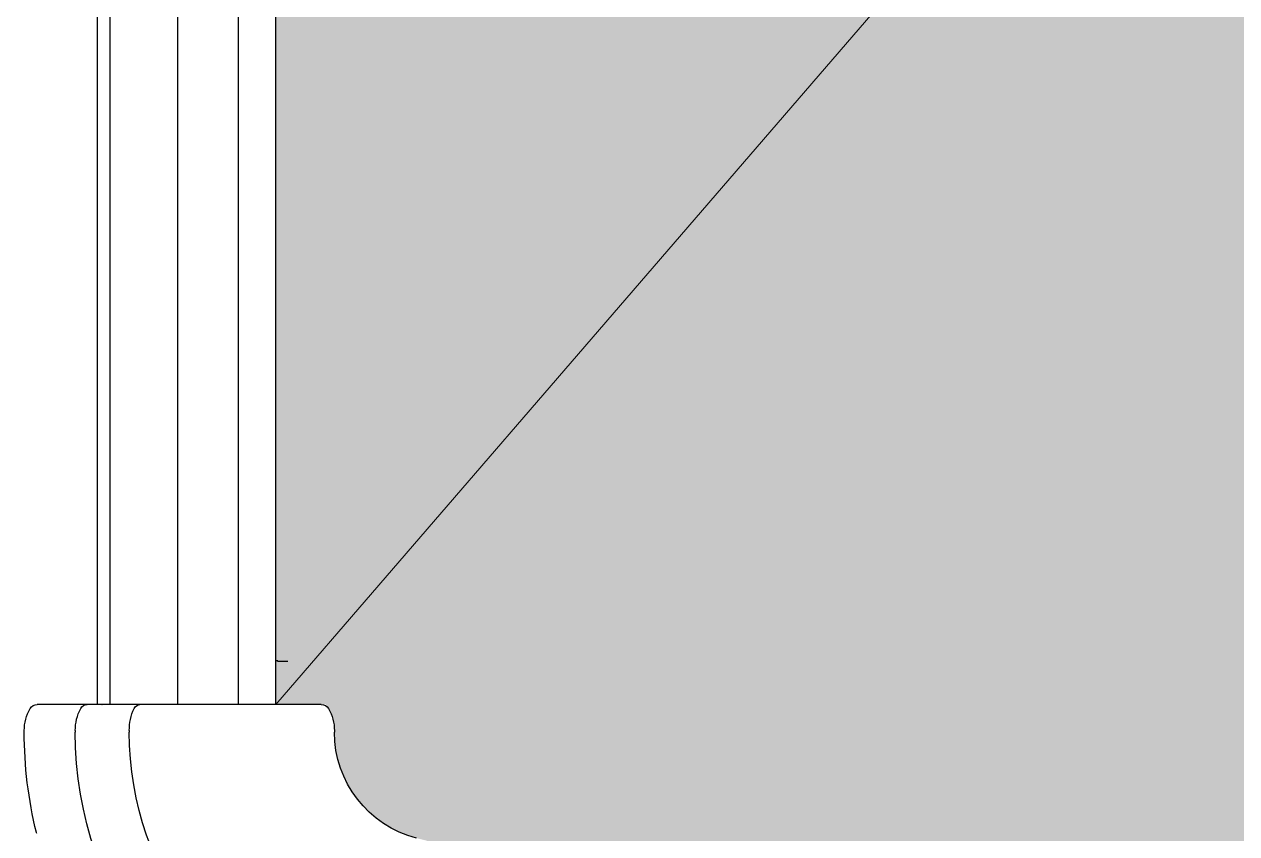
# Model space of a CAD drawing. Header units: millimetres. Extents: x 2698011 to 2856548, y 1019778 to 1210064.
# Drawn here: x 2786503.4 to 2786722.9, y 1121659.7 to 1121806.2 of the extents above; entities that cross this region are included whole.
import ezdxf

# ---------------------------------------------------------------- set-up
doc = ezdxf.new("R2010")
doc.units = ezdxf.units.MM
doc.layers.add('_ 252', color=9, linetype='Continuous', lineweight=5)
doc.layers.add('Bloques borde', color=9, linetype='Continuous')
doc.layers.add('Y_ CAJAS', color=9, linetype='Continuous')

# ---------------------------------------------------------------- blocks, each defined once
blk = doc.blocks.new('CO ALURA_  2500 tras 1120 CE ESQ - Inc')
h = blk.add_hatch(color=256)
h.dxf.hatch_style = 1
h.paths.add_polyline_path([(0.01797303918043, 2.304188890343127, 0.3448924110051088), (0.0030934055454502, 2.284815971434388, -0.1623301466132281), (0.0015370857583867, 2.27999999999997), (1.010450415439924, 2.27999999999997, -0.1599478930943387), (1.008893750599137, 2.284741669750812), (1.008893750599159, 2.284999999998583, 0.3422830856744202), (0.9940144620178915, 2.304188890343148, 0.1264993286384897)])
h = blk.add_hatch(color=256)
h.dxf.hatch_style = 1
h.paths.add_polyline_path([(-0.0075062488017181, 2.27999999999997), (1.019493751198297, 2.27999999999997), (1.019493751198297, 1.685000000000002), (-0.0075062488017181, 1.685000000000002)])
at = {"layer": '_ 252'}
blk.add_lwpolyline([(1.019493751198297, 2.279999999999999), (0.5059937511982753, 1.685000000000002), (-0.0075062488017181, 2.27999999999997)], dxfattribs=at)
at = {"layer": 'Bloques borde', "linetype": 'Continuous'}
for p, q in [((-0.05302944929295, 2.284999999999981), (-0.05302944929295, 2.284741669750786)), ((-0.05302944929295, 2.284999999999981), (-0.05302944929295, 2.284741669750786)), ((-0.0437984649736052, 2.284741669750786), (-0.0437984649736052, 2.284999999999981)), ((-0.0437984649736052, 2.284741669750786), (-0.0437984649736052, 2.284999999999981)), ((-0.0340254427278239, 2.284741669750786), (-0.0340254427278239, 2.284999999999981)), ((-0.0340254427278239, 2.284741669750786), (-0.0340254427278239, 2.284999999999981)), ((0.0030937505991346, 2.284741669750786), (0.0030937505991346, 2.284999999999981)), ((0.0030937505991346, 2.284741669750786), (0.0030937505991346, 2.284999999999981)), ((-0.0416169987179558, 2.27999999999997), (-0.0506634156779171, 2.27999999999997)), ((-0.0416169987179558, 2.27999999999997), (-0.0506634156779171, 2.27999999999997)), ((-0.0416169779172719, 2.27999999999997), (-0.0416169987179558, 2.27999999999997)), ((-0.0416169779172719, 2.27999999999997), (-0.0416169987179558, 2.27999999999997)), ((-0.0389949405985704, 2.27999999999997), (-0.0416169779172719, 2.27999999999997)), ((-0.0389949405985704, 2.27999999999997), (-0.0416169779172719, 2.27999999999997)), ((-0.03976450681466299, 2.27999999999997), (-0.03976450681466299, 1.685000000000002)), ((-0.03976450681466299, 2.27999999999997), (-0.03976450681466299, 1.685000000000002)), ((-0.0389949405985704, 2.27999999999997), (-0.0389233805230447, 2.27999999999997)), ((-0.0389949405985704, 2.27999999999997), (-0.0389233805230447, 2.27999999999997)), ((-0.0320859251210095, 2.27999999999997), (-0.0389233805230447, 2.27999999999997)), ((-0.0320859251210095, 2.27999999999997), (-0.0389233805230447, 2.27999999999997)), ((-0.0375062488017193, 2.27999999999997), (-0.0375062488017193, 1.685000000000002)), ((-0.0375062488017193, 2.27999999999997), (-0.0375062488017193, 1.685000000000002)), ((-0.0320858788561509, 2.27999999999997), (-0.0320859251210095, 2.27999999999997)), ((-0.0320858788561509, 2.27999999999997), (-0.0320859251210095, 2.27999999999997)), ((-0.0062261067245686, 2.27999999999997), (-0.0320858788561509, 2.27999999999997)), ((-0.0062261067245686, 2.27999999999997), (-0.0320858788561509, 2.27999999999997)), ((-0.0252562490196908, 2.279999999999984), (-0.0252562490196908, 1.685000000000002)), ((-0.0252562490196908, 2.279999999999984), (-0.0252562490196908, 1.685000000000002)), ((-0.0142562488017291, 2.279999999999984), (-0.0142562488017291, 1.685000000000002)), ((-0.0142562488017291, 2.279999999999984), (-0.0142562488017291, 1.685000000000002)), ((-0.0075062488017181, 2.27999999999997), (-0.0075062488017181, 1.685000000000002)), ((-0.0075062488017181, 2.27999999999997), (-0.0075062488017181, 1.685000000000002)), ((0.0007277169841018, 2.27999999999997), (-0.0062261067245686, 2.27999999999997)), ((0.0007277169841018, 2.27999999999997), (-0.0062261067245686, 2.27999999999997))]:
    blk.add_line(p, q, dxfattribs=at)
blk.add_polyline3d([(-0.0053300630514741, 2.272230919465826, 0), (-0.0053300630514741, 2.272230919465826, 0), (-0.0053300630514741, 2.272230919465826, 0), (-0.0054300630514774, 2.272230919465826, 0), (-0.0054300630514774, 2.272230919465826, 0), (-0.0054300630514774, 2.272230919465826, 0), (-0.0054300630514774, 2.272230919465826, 0), (-0.0055300630514807, 2.272230919465826, 0), (-0.0055300630514807, 2.272230919465826, 0), (-0.0055300630514807, 2.272230919465826, 0), (-0.0055300630514807, 2.272230919465826, 0), (-0.0056300630514556, 2.272230919465826, 0), (-0.0056300630514556, 2.272230919465826, 0), (-0.0056300630514556, 2.272230919465826, 0), (-0.005730063051459001, 2.272230919465826, 0), (-0.005730063051459001, 2.272230919465826, 0), (-0.005730063051459001, 2.272230919465826, 0), (-0.005730063051459001, 2.272230919465826, 0), (-0.0058300630514623, 2.272230919465826, 0), (-0.0058300630514623, 2.272230919465826, 0), (-0.0058300630514623, 2.272230919465826, 0), (-0.0058300630514623, 2.272230919465826, 0), (-0.0059300630514656, 2.272230919465826, 0), (-0.0059300630514656, 2.272230919465826, 0), (-0.0059300630514656, 2.272230919465826, 0), (-0.0059300630514656, 2.272230919465826, 0), (-0.0060300630514689, 2.272230919465826, 0), (-0.0060300630514689, 2.272230919465826, 0), (-0.0060300630514689, 2.272230919465826, 0), (-0.0060300630514689, 2.272230919465826, 0), (-0.0061300630514722, 2.272230919465826, 0), (-0.0061300630514722, 2.272230919465826, 0), (-0.0061300630514722, 2.272230919465826, 0), (-0.0061300630514722, 2.272230919465826, 0), (-0.0062300630514756, 2.272230919465826, 0), (-0.0062300630514756, 2.272230919465826, 0), (-0.0062300630514756, 2.272230919465826, 0), (-0.0062300630514756, 2.272230919465826, 0), (-0.0063300630514789, 2.272230919465826, 0), (-0.0063300630514789, 2.272230919465826, 0), (-0.0063300630514789, 2.272230919465826, 0), (-0.0063300630514789, 2.272230919465826, 0), (-0.0064300630514538, 2.272230919465826, 0), (-0.0064300630514538, 2.272230919465826, 0), (-0.0064300630514538, 2.272230919465826, 0), (-0.0064300630514538, 2.272230919465826, 0), (-0.0065300630514571, 2.272230919465826, 0), (-0.0065300630514571, 2.272230919465826, 0), (-0.0065300630514571, 2.272230919465826, 0), (-0.0065300630514571, 2.272230919465826, 0), (-0.0065300630514571, 2.272230919465826, 0), (-0.0066300630514604, 2.272230919465826, 0), (-0.0066300630514604, 2.272230919465826, 0), (-0.0066300630514604, 2.272230919465826, 0), (-0.0066300630514604, 2.272230919465826, 0), (-0.0067300630514637, 2.272230919465826, 0), (-0.0067300630514637, 2.272230919465826, 0), (-0.0067300630514637, 2.272230919465826, 0), (-0.0067300630514637, 2.272230919465826, 0), (-0.0067300630514637, 2.272230919465826, 0), (-0.0068300630514671, 2.272230919465826, 0), (-0.0068300630514671, 2.272230919465826, 0), (-0.0068300630514671, 2.272230919465826, 0), (-0.0068300630514671, 2.272230919465826, 0), (-0.0068300630514671, 2.272230919465826, 0), (-0.0069300630514704, 2.272230919465826, 0), (-0.0069300630514704, 2.272230919465826, 0), (-0.0069300630514704, 2.272230919465826, 0), (-0.0069300630514704, 2.272230919465826, 0), (-0.0069300630514704, 2.272230919465826, 0), (-0.0069300630514704, 2.272230919465826, 0), (-0.0070300630514737, 2.272230919465826, 0), (-0.0070300630514737, 2.272230919465826, 0), (-0.0070300630514737, 2.272230919465826, 0), (-0.0070300630514737, 2.272230919465826, 0), (-0.0070300630514737, 2.272230919465826, 0), (-0.0070300630514737, 2.272230919465826, 0), (-0.007130063051476999, 2.272230919465826, 0), (-0.007130063051476999, 2.272230919465826, 0), (-0.007130063051476999, 2.272230919465826, 0), (-0.007130063051476999, 2.272230919465826, 0), (-0.007130063051476999, 2.272230919465826, 0), (-0.007130063051476999, 2.272230919465826, 0), (-0.007130063051476999, 2.272130919465823, 0), (-0.0072300630514519, 2.272130919465823, 0), (-0.0072300630514519, 2.272130919465823, 0), (-0.0072300630514519, 2.272130919465823, 0), (-0.0072300630514519, 2.272130919465823, 0), (-0.0072300630514519, 2.272130919465823, 0), (-0.0072300630514519, 2.272130919465823, 0), (-0.0072300630514519, 2.272130919465823, 0), (-0.0073300630514552, 2.272130919465823, 0), (-0.0073300630514552, 2.272130919465823, 0), (-0.0073300630514552, 2.272130919465823, 0), (-0.0073300630514552, 2.272130919465823, 0), (-0.0073300630514552, 2.272130919465823, 0), (-0.0073300630514552, 2.272130919465823, 0), (-0.0073300630514552, 2.272130919465823, 0), (-0.0073300630514552, 2.272130919465823, 0), (-0.0073300630514552, 2.272130919465823, 0), (-0.0073300630514552, 2.272130919465823, 0), (-0.0074300630514585, 2.272130919465823, 0), (-0.0074300630514585, 2.272130919465823, 0), (-0.0074300630514585, 2.272130919465823, 0), (-0.0074300630514585, 2.272130919465823, 0), (-0.0074300630514585, 2.272130919465823, 0), (-0.0074300630514585, 2.272130919465823, 0), (-0.0074300630514585, 2.272130919465823, 0), (-0.0074300630514585, 2.272130919465823, 0), (-0.0074300630514585, 2.272130919465823, 0), (-0.0074300630514585, 2.272130919465823, 0), (-0.0074300630514585, 2.272130919465823, 0), (-0.0074300630514585, 2.272130919465823, 0), (-0.0074300630514585, 2.272130919465823, 0), (-0.0074300630514585, 2.272130919465823, 0), (-0.0074300630514585, 2.272130919465823, 0), (-0.0075300630514619, 2.272130919465823, 0), (-0.0075300630514619, 2.272130919465823, 0), (-0.0075300630514619, 2.272130919465823, 0), (-0.0075300630514619, 2.272130919465823, 0), (-0.0075300630514619, 2.272130919465823, 0), (-0.0075300630514619, 2.272130919465823, 0), (-0.0075300630514619, 2.272130919465823, 0), (-0.0075300630514619, 2.272130919465823, 0), (-0.0075300630514619, 2.272130919465823, 0), (-0.0075300630514619, 2.272030919465832, 0), (-0.0075300630514619, 2.272030919465832, 0), (-0.0075300630514619, 2.272030919465832, 0), (-0.0075300630514619, 2.272030919465832, 0)], dxfattribs=at)
blk.add_polyline3d([(-0.0053300630514741, 2.272230919465826, 0), (-0.0053300630514741, 2.272230919465826, 0), (-0.0053300630514741, 2.272230919465826, 0), (-0.0054300630514774, 2.272230919465826, 0), (-0.0054300630514774, 2.272230919465826, 0), (-0.0054300630514774, 2.272230919465826, 0), (-0.0054300630514774, 2.272230919465826, 0), (-0.0055300630514807, 2.272230919465826, 0), (-0.0055300630514807, 2.272230919465826, 0), (-0.0055300630514807, 2.272230919465826, 0), (-0.0055300630514807, 2.272230919465826, 0), (-0.0056300630514556, 2.272230919465826, 0), (-0.0056300630514556, 2.272230919465826, 0), (-0.0056300630514556, 2.272230919465826, 0), (-0.005730063051459001, 2.272230919465826, 0), (-0.005730063051459001, 2.272230919465826, 0), (-0.005730063051459001, 2.272230919465826, 0), (-0.005730063051459001, 2.272230919465826, 0), (-0.0058300630514623, 2.272230919465826, 0), (-0.0058300630514623, 2.272230919465826, 0), (-0.0058300630514623, 2.272230919465826, 0), (-0.0058300630514623, 2.272230919465826, 0), (-0.0059300630514656, 2.272230919465826, 0), (-0.0059300630514656, 2.272230919465826, 0), (-0.0059300630514656, 2.272230919465826, 0), (-0.0059300630514656, 2.272230919465826, 0), (-0.0060300630514689, 2.272230919465826, 0), (-0.0060300630514689, 2.272230919465826, 0), (-0.0060300630514689, 2.272230919465826, 0), (-0.0060300630514689, 2.272230919465826, 0), (-0.0061300630514722, 2.272230919465826, 0), (-0.0061300630514722, 2.272230919465826, 0), (-0.0061300630514722, 2.272230919465826, 0), (-0.0061300630514722, 2.272230919465826, 0), (-0.0062300630514756, 2.272230919465826, 0), (-0.0062300630514756, 2.272230919465826, 0), (-0.0062300630514756, 2.272230919465826, 0), (-0.0062300630514756, 2.272230919465826, 0), (-0.0063300630514789, 2.272230919465826, 0), (-0.0063300630514789, 2.272230919465826, 0), (-0.0063300630514789, 2.272230919465826, 0), (-0.0063300630514789, 2.272230919465826, 0), (-0.0064300630514538, 2.272230919465826, 0), (-0.0064300630514538, 2.272230919465826, 0), (-0.0064300630514538, 2.272230919465826, 0), (-0.0064300630514538, 2.272230919465826, 0), (-0.0065300630514571, 2.272230919465826, 0), (-0.0065300630514571, 2.272230919465826, 0), (-0.0065300630514571, 2.272230919465826, 0), (-0.0065300630514571, 2.272230919465826, 0), (-0.0065300630514571, 2.272230919465826, 0), (-0.0066300630514604, 2.272230919465826, 0), (-0.0066300630514604, 2.272230919465826, 0), (-0.0066300630514604, 2.272230919465826, 0), (-0.0066300630514604, 2.272230919465826, 0), (-0.0067300630514637, 2.272230919465826, 0), (-0.0067300630514637, 2.272230919465826, 0), (-0.0067300630514637, 2.272230919465826, 0), (-0.0067300630514637, 2.272230919465826, 0), (-0.0067300630514637, 2.272230919465826, 0), (-0.0068300630514671, 2.272230919465826, 0), (-0.0068300630514671, 2.272230919465826, 0), (-0.0068300630514671, 2.272230919465826, 0), (-0.0068300630514671, 2.272230919465826, 0), (-0.0068300630514671, 2.272230919465826, 0), (-0.0069300630514704, 2.272230919465826, 0), (-0.0069300630514704, 2.272230919465826, 0), (-0.0069300630514704, 2.272230919465826, 0), (-0.0069300630514704, 2.272230919465826, 0), (-0.0069300630514704, 2.272230919465826, 0), (-0.0069300630514704, 2.272230919465826, 0), (-0.0070300630514737, 2.272230919465826, 0), (-0.0070300630514737, 2.272230919465826, 0), (-0.0070300630514737, 2.272230919465826, 0), (-0.0070300630514737, 2.272230919465826, 0), (-0.0070300630514737, 2.272230919465826, 0), (-0.0070300630514737, 2.272230919465826, 0), (-0.007130063051476999, 2.272230919465826, 0), (-0.007130063051476999, 2.272230919465826, 0), (-0.007130063051476999, 2.272230919465826, 0), (-0.007130063051476999, 2.272230919465826, 0), (-0.007130063051476999, 2.272230919465826, 0), (-0.007130063051476999, 2.272230919465826, 0), (-0.007130063051476999, 2.272130919465823, 0), (-0.0072300630514519, 2.272130919465823, 0), (-0.0072300630514519, 2.272130919465823, 0), (-0.0072300630514519, 2.272130919465823, 0), (-0.0072300630514519, 2.272130919465823, 0), (-0.0072300630514519, 2.272130919465823, 0), (-0.0072300630514519, 2.272130919465823, 0), (-0.0072300630514519, 2.272130919465823, 0), (-0.0073300630514552, 2.272130919465823, 0), (-0.0073300630514552, 2.272130919465823, 0), (-0.0073300630514552, 2.272130919465823, 0), (-0.0073300630514552, 2.272130919465823, 0), (-0.0073300630514552, 2.272130919465823, 0), (-0.0073300630514552, 2.272130919465823, 0), (-0.0073300630514552, 2.272130919465823, 0), (-0.0073300630514552, 2.272130919465823, 0), (-0.0073300630514552, 2.272130919465823, 0), (-0.0073300630514552, 2.272130919465823, 0), (-0.0074300630514585, 2.272130919465823, 0), (-0.0074300630514585, 2.272130919465823, 0), (-0.0074300630514585, 2.272130919465823, 0), (-0.0074300630514585, 2.272130919465823, 0), (-0.0074300630514585, 2.272130919465823, 0), (-0.0074300630514585, 2.272130919465823, 0), (-0.0074300630514585, 2.272130919465823, 0), (-0.0074300630514585, 2.272130919465823, 0), (-0.0074300630514585, 2.272130919465823, 0), (-0.0074300630514585, 2.272130919465823, 0), (-0.0074300630514585, 2.272130919465823, 0), (-0.0074300630514585, 2.272130919465823, 0), (-0.0074300630514585, 2.272130919465823, 0), (-0.0074300630514585, 2.272130919465823, 0), (-0.0074300630514585, 2.272130919465823, 0), (-0.0075300630514619, 2.272130919465823, 0), (-0.0075300630514619, 2.272130919465823, 0), (-0.0075300630514619, 2.272130919465823, 0), (-0.0075300630514619, 2.272130919465823, 0), (-0.0075300630514619, 2.272130919465823, 0), (-0.0075300630514619, 2.272130919465823, 0), (-0.0075300630514619, 2.272130919465823, 0), (-0.0075300630514619, 2.272130919465823, 0), (-0.0075300630514619, 2.272130919465823, 0), (-0.0075300630514619, 2.272030919465832, 0), (-0.0075300630514619, 2.272030919465832, 0), (-0.0075300630514619, 2.272030919465832, 0), (-0.0075300630514619, 2.272030919465832, 0)], dxfattribs=at)
blk.add_polyline3d([(-0.0053300630514741, 2.272230919465826, 0), (-0.0053300630514741, 2.272230919465826, 0), (-0.0053300630514741, 2.272230919465826, 0), (-0.0054300630514774, 2.272230919465826, 0), (-0.0054300630514774, 2.272230919465826, 0), (-0.0054300630514774, 2.272230919465826, 0), (-0.0054300630514774, 2.272230919465826, 0), (-0.0055300630514807, 2.272230919465826, 0), (-0.0055300630514807, 2.272230919465826, 0), (-0.0055300630514807, 2.272230919465826, 0), (-0.0055300630514807, 2.272230919465826, 0), (-0.0056300630514556, 2.272230919465826, 0), (-0.0056300630514556, 2.272230919465826, 0), (-0.0056300630514556, 2.272230919465826, 0), (-0.005730063051459001, 2.272230919465826, 0), (-0.005730063051459001, 2.272230919465826, 0), (-0.005730063051459001, 2.272230919465826, 0), (-0.005730063051459001, 2.272230919465826, 0), (-0.0058300630514623, 2.272230919465826, 0), (-0.0058300630514623, 2.272230919465826, 0), (-0.0058300630514623, 2.272230919465826, 0), (-0.0058300630514623, 2.272230919465826, 0), (-0.0059300630514656, 2.272230919465826, 0), (-0.0059300630514656, 2.272230919465826, 0), (-0.0059300630514656, 2.272230919465826, 0), (-0.0059300630514656, 2.272230919465826, 0), (-0.0060300630514689, 2.272230919465826, 0), (-0.0060300630514689, 2.272230919465826, 0), (-0.0060300630514689, 2.272230919465826, 0), (-0.0060300630514689, 2.272230919465826, 0), (-0.0061300630514722, 2.272230919465826, 0), (-0.0061300630514722, 2.272230919465826, 0), (-0.0061300630514722, 2.272230919465826, 0), (-0.0061300630514722, 2.272230919465826, 0), (-0.0062300630514756, 2.272230919465826, 0), (-0.0062300630514756, 2.272230919465826, 0), (-0.0062300630514756, 2.272230919465826, 0), (-0.0062300630514756, 2.272230919465826, 0), (-0.0063300630514789, 2.272230919465826, 0), (-0.0063300630514789, 2.272230919465826, 0), (-0.0063300630514789, 2.272230919465826, 0), (-0.0063300630514789, 2.272230919465826, 0), (-0.0064300630514538, 2.272230919465826, 0), (-0.0064300630514538, 2.272230919465826, 0), (-0.0064300630514538, 2.272230919465826, 0), (-0.0064300630514538, 2.272230919465826, 0), (-0.0065300630514571, 2.272230919465826, 0), (-0.0065300630514571, 2.272230919465826, 0), (-0.0065300630514571, 2.272230919465826, 0), (-0.0065300630514571, 2.272230919465826, 0), (-0.0065300630514571, 2.272230919465826, 0), (-0.0066300630514604, 2.272230919465826, 0), (-0.0066300630514604, 2.272230919465826, 0), (-0.0066300630514604, 2.272230919465826, 0), (-0.0066300630514604, 2.272230919465826, 0), (-0.0067300630514637, 2.272230919465826, 0), (-0.0067300630514637, 2.272230919465826, 0), (-0.0067300630514637, 2.272230919465826, 0), (-0.0067300630514637, 2.272230919465826, 0), (-0.0067300630514637, 2.272230919465826, 0), (-0.0068300630514671, 2.272230919465826, 0), (-0.0068300630514671, 2.272230919465826, 0), (-0.0068300630514671, 2.272230919465826, 0), (-0.0068300630514671, 2.272230919465826, 0), (-0.0068300630514671, 2.272230919465826, 0), (-0.0069300630514704, 2.272230919465826, 0), (-0.0069300630514704, 2.272230919465826, 0), (-0.0069300630514704, 2.272230919465826, 0), (-0.0069300630514704, 2.272230919465826, 0), (-0.0069300630514704, 2.272230919465826, 0), (-0.0069300630514704, 2.272230919465826, 0), (-0.0070300630514737, 2.272230919465826, 0), (-0.0070300630514737, 2.272230919465826, 0), (-0.0070300630514737, 2.272230919465826, 0), (-0.0070300630514737, 2.272230919465826, 0), (-0.0070300630514737, 2.272230919465826, 0), (-0.0070300630514737, 2.272230919465826, 0), (-0.007130063051476999, 2.272230919465826, 0), (-0.007130063051476999, 2.272230919465826, 0), (-0.007130063051476999, 2.272230919465826, 0), (-0.007130063051476999, 2.272230919465826, 0), (-0.007130063051476999, 2.272230919465826, 0), (-0.007130063051476999, 2.272230919465826, 0), (-0.007130063051476999, 2.272130919465823, 0), (-0.0072300630514519, 2.272130919465823, 0), (-0.0072300630514519, 2.272130919465823, 0), (-0.0072300630514519, 2.272130919465823, 0), (-0.0072300630514519, 2.272130919465823, 0), (-0.0072300630514519, 2.272130919465823, 0), (-0.0072300630514519, 2.272130919465823, 0), (-0.0072300630514519, 2.272130919465823, 0), (-0.0073300630514552, 2.272130919465823, 0), (-0.0073300630514552, 2.272130919465823, 0), (-0.0073300630514552, 2.272130919465823, 0), (-0.0073300630514552, 2.272130919465823, 0), (-0.0073300630514552, 2.272130919465823, 0), (-0.0073300630514552, 2.272130919465823, 0), (-0.0073300630514552, 2.272130919465823, 0), (-0.0073300630514552, 2.272130919465823, 0), (-0.0073300630514552, 2.272130919465823, 0), (-0.0073300630514552, 2.272130919465823, 0), (-0.0074300630514585, 2.272130919465823, 0), (-0.0074300630514585, 2.272130919465823, 0), (-0.0074300630514585, 2.272130919465823, 0), (-0.0074300630514585, 2.272130919465823, 0), (-0.0074300630514585, 2.272130919465823, 0), (-0.0074300630514585, 2.272130919465823, 0), (-0.0074300630514585, 2.272130919465823, 0), (-0.0074300630514585, 2.272130919465823, 0), (-0.0074300630514585, 2.272130919465823, 0), (-0.0074300630514585, 2.272130919465823, 0), (-0.0074300630514585, 2.272130919465823, 0), (-0.0074300630514585, 2.272130919465823, 0), (-0.0074300630514585, 2.272130919465823, 0), (-0.0074300630514585, 2.272130919465823, 0), (-0.0074300630514585, 2.272130919465823, 0), (-0.0075300630514619, 2.272130919465823, 0), (-0.0075300630514619, 2.272130919465823, 0), (-0.0075300630514619, 2.272130919465823, 0), (-0.0075300630514619, 2.272130919465823, 0), (-0.0075300630514619, 2.272130919465823, 0), (-0.0075300630514619, 2.272130919465823, 0), (-0.0075300630514619, 2.272130919465823, 0), (-0.0075300630514619, 2.272130919465823, 0), (-0.0075300630514619, 2.272130919465823, 0), (-0.0075300630514619, 2.272030919465832, 0), (-0.0075300630514619, 2.272030919465832, 0), (-0.0075300630514619, 2.272030919465832, 0), (-0.0075300630514619, 2.272030919465832, 0)], dxfattribs=at)
blk.add_polyline3d([(-0.0053300630514741, 2.272230919465826, 0), (-0.0053300630514741, 2.272230919465826, 0), (-0.0053300630514741, 2.272230919465826, 0), (-0.0054300630514774, 2.272230919465826, 0), (-0.0054300630514774, 2.272230919465826, 0), (-0.0054300630514774, 2.272230919465826, 0), (-0.0054300630514774, 2.272230919465826, 0), (-0.0055300630514807, 2.272230919465826, 0), (-0.0055300630514807, 2.272230919465826, 0), (-0.0055300630514807, 2.272230919465826, 0), (-0.0055300630514807, 2.272230919465826, 0), (-0.0056300630514556, 2.272230919465826, 0), (-0.0056300630514556, 2.272230919465826, 0), (-0.0056300630514556, 2.272230919465826, 0), (-0.005730063051459001, 2.272230919465826, 0), (-0.005730063051459001, 2.272230919465826, 0), (-0.005730063051459001, 2.272230919465826, 0), (-0.005730063051459001, 2.272230919465826, 0), (-0.0058300630514623, 2.272230919465826, 0), (-0.0058300630514623, 2.272230919465826, 0), (-0.0058300630514623, 2.272230919465826, 0), (-0.0058300630514623, 2.272230919465826, 0), (-0.0059300630514656, 2.272230919465826, 0), (-0.0059300630514656, 2.272230919465826, 0), (-0.0059300630514656, 2.272230919465826, 0), (-0.0059300630514656, 2.272230919465826, 0), (-0.0060300630514689, 2.272230919465826, 0), (-0.0060300630514689, 2.272230919465826, 0), (-0.0060300630514689, 2.272230919465826, 0), (-0.0060300630514689, 2.272230919465826, 0), (-0.0061300630514722, 2.272230919465826, 0), (-0.0061300630514722, 2.272230919465826, 0), (-0.0061300630514722, 2.272230919465826, 0), (-0.0061300630514722, 2.272230919465826, 0), (-0.0062300630514756, 2.272230919465826, 0), (-0.0062300630514756, 2.272230919465826, 0), (-0.0062300630514756, 2.272230919465826, 0), (-0.0062300630514756, 2.272230919465826, 0), (-0.0063300630514789, 2.272230919465826, 0), (-0.0063300630514789, 2.272230919465826, 0), (-0.0063300630514789, 2.272230919465826, 0), (-0.0063300630514789, 2.272230919465826, 0), (-0.0064300630514538, 2.272230919465826, 0), (-0.0064300630514538, 2.272230919465826, 0), (-0.0064300630514538, 2.272230919465826, 0), (-0.0064300630514538, 2.272230919465826, 0), (-0.0065300630514571, 2.272230919465826, 0), (-0.0065300630514571, 2.272230919465826, 0), (-0.0065300630514571, 2.272230919465826, 0), (-0.0065300630514571, 2.272230919465826, 0), (-0.0065300630514571, 2.272230919465826, 0), (-0.0066300630514604, 2.272230919465826, 0), (-0.0066300630514604, 2.272230919465826, 0), (-0.0066300630514604, 2.272230919465826, 0), (-0.0066300630514604, 2.272230919465826, 0), (-0.0067300630514637, 2.272230919465826, 0), (-0.0067300630514637, 2.272230919465826, 0), (-0.0067300630514637, 2.272230919465826, 0), (-0.0067300630514637, 2.272230919465826, 0), (-0.0067300630514637, 2.272230919465826, 0), (-0.0068300630514671, 2.272230919465826, 0), (-0.0068300630514671, 2.272230919465826, 0), (-0.0068300630514671, 2.272230919465826, 0), (-0.0068300630514671, 2.272230919465826, 0), (-0.0068300630514671, 2.272230919465826, 0), (-0.0069300630514704, 2.272230919465826, 0), (-0.0069300630514704, 2.272230919465826, 0), (-0.0069300630514704, 2.272230919465826, 0), (-0.0069300630514704, 2.272230919465826, 0), (-0.0069300630514704, 2.272230919465826, 0), (-0.0069300630514704, 2.272230919465826, 0), (-0.0070300630514737, 2.272230919465826, 0), (-0.0070300630514737, 2.272230919465826, 0), (-0.0070300630514737, 2.272230919465826, 0), (-0.0070300630514737, 2.272230919465826, 0), (-0.0070300630514737, 2.272230919465826, 0), (-0.0070300630514737, 2.272230919465826, 0), (-0.007130063051476999, 2.272230919465826, 0), (-0.007130063051476999, 2.272230919465826, 0), (-0.007130063051476999, 2.272230919465826, 0), (-0.007130063051476999, 2.272230919465826, 0), (-0.007130063051476999, 2.272230919465826, 0), (-0.007130063051476999, 2.272230919465826, 0), (-0.007130063051476999, 2.272130919465823, 0), (-0.0072300630514519, 2.272130919465823, 0), (-0.0072300630514519, 2.272130919465823, 0), (-0.0072300630514519, 2.272130919465823, 0), (-0.0072300630514519, 2.272130919465823, 0), (-0.0072300630514519, 2.272130919465823, 0), (-0.0072300630514519, 2.272130919465823, 0), (-0.0072300630514519, 2.272130919465823, 0), (-0.0073300630514552, 2.272130919465823, 0), (-0.0073300630514552, 2.272130919465823, 0), (-0.0073300630514552, 2.272130919465823, 0), (-0.0073300630514552, 2.272130919465823, 0), (-0.0073300630514552, 2.272130919465823, 0), (-0.0073300630514552, 2.272130919465823, 0), (-0.0073300630514552, 2.272130919465823, 0), (-0.0073300630514552, 2.272130919465823, 0), (-0.0073300630514552, 2.272130919465823, 0), (-0.0073300630514552, 2.272130919465823, 0), (-0.0074300630514585, 2.272130919465823, 0), (-0.0074300630514585, 2.272130919465823, 0), (-0.0074300630514585, 2.272130919465823, 0), (-0.0074300630514585, 2.272130919465823, 0), (-0.0074300630514585, 2.272130919465823, 0), (-0.0074300630514585, 2.272130919465823, 0), (-0.0074300630514585, 2.272130919465823, 0), (-0.0074300630514585, 2.272130919465823, 0), (-0.0074300630514585, 2.272130919465823, 0), (-0.0074300630514585, 2.272130919465823, 0), (-0.0074300630514585, 2.272130919465823, 0), (-0.0074300630514585, 2.272130919465823, 0), (-0.0074300630514585, 2.272130919465823, 0), (-0.0074300630514585, 2.272130919465823, 0), (-0.0074300630514585, 2.272130919465823, 0), (-0.0075300630514619, 2.272130919465823, 0), (-0.0075300630514619, 2.272130919465823, 0), (-0.0075300630514619, 2.272130919465823, 0), (-0.0075300630514619, 2.272130919465823, 0), (-0.0075300630514619, 2.272130919465823, 0), (-0.0075300630514619, 2.272130919465823, 0), (-0.0075300630514619, 2.272130919465823, 0), (-0.0075300630514619, 2.272130919465823, 0), (-0.0075300630514619, 2.272130919465823, 0), (-0.0075300630514619, 2.272030919465832, 0), (-0.0075300630514619, 2.272030919465832, 0), (-0.0075300630514619, 2.272030919465832, 0), (-0.0075300630514619, 2.272030919465832, 0)], dxfattribs=at)
for centre, radius, start, end in [((0.0229067523453637, 2.284999999999981), 0.0667052173189666, 104.4191685333327, 180), ((0.0229067523453637, 2.284999999999981), 0.0667052173189666, 104.4191685333327, 180), ((0.0229067523453637, 2.284999999999981), 0.0569321950731603, 104.4191685333327, 180), ((0.0229067523453637, 2.284999999999981), 0.0569321950731603, 104.4191685333327, 180), ((0.0229067523453637, 2.284999999999981), 0.019813001746204, 104.4191685333327, 180), ((0.0229067523453637, 2.284999999999981), 0.019813001746204, 104.4191685333327, 180), ((0.0229067523453637, 2.284999999999981), 0.0759362016383064, 166.1541144921651, 180), ((0.0229067523453637, 2.284999999999981), 0.0759362016383064, 166.1541144921651, 180), ((-0.0069511596491907, 2.292775753838879), 0.0450742262976109, 166.4158245070334, 166.7353815111582), ((-0.0069511596491907, 2.292775753838879), 0.0450742262976109, 166.4158245070334, 166.7353815111582), ((-0.0450294492929686, 2.284741669750786), 0.008, 180, 209.9152477206312), ((-0.0450294492929686, 2.284741669750786), 0.008, 180, 209.9152477206312), ((-0.0352607833970069, 2.28472901783263), 0.0085376909509983, 179.915093930544, 207.7638217072236), ((-0.0352607833970069, 2.28472901783263), 0.0085376909509983, 179.915093930544, 207.7638217072236), ((-0.0246063692395353, 2.284713252857272), 0.0094191163543712, 179.8271419024164, 204.8701281530075), ((-0.0246063692395353, 2.284713252857272), 0.0094191163543712, 179.8271419024164, 204.8701281530075), ((-0.0049062494008467, 2.284741669750786), 0.008, 330.0847522793688, 0), ((-0.0049062494008467, 2.284741669750786), 0.008, 330.0847522793688, 0), ((-0.0506634156779171, 2.281499999999978), 0.0015, 209.9152477206312, 270), ((-0.0506634156779171, 2.281499999999978), 0.0015, 209.9152477206312, 270), ((-0.041590181782567, 2.281373983677537), 0.0013742449487026, 206.9142692780236, 268.8827299447651), ((-0.041590181782567, 2.281373983677537), 0.0013742449487026, 206.9142692780236, 268.8827299447651), ((-0.0320205162244349, 2.281224425046048), 0.0012261684089286, 202.665403791444, 266.9443195616033), ((-0.0320205162244349, 2.281224425046048), 0.0012261684089286, 202.665403791444, 266.9443195616033), ((0.0007277169841018, 2.281499999999978), 0.0014999999999997, 270, 330.0847522793688), ((0.0007277169841018, 2.281499999999978), 0.0014999999999997, 270, 330.0847522793688)]:
    blk.add_arc(centre, radius, start, end, dxfattribs=at)

msp = doc.modelspace()

# ---------------------------------------------------------------- block references
at = {"layer": 'Y_ CAJAS', "xscale": -1000, "yscale": 1000, "zscale": 1000, "rotation": 179.9977225467084}
msp.add_blockref('CO ALURA_  2500 tras 1120 CE ESQ - Inc', (2786556.555854422, 1123963.12127637, -0.3880036102033024), dxfattribs=at)

doc.saveas('drawing.dxf')
